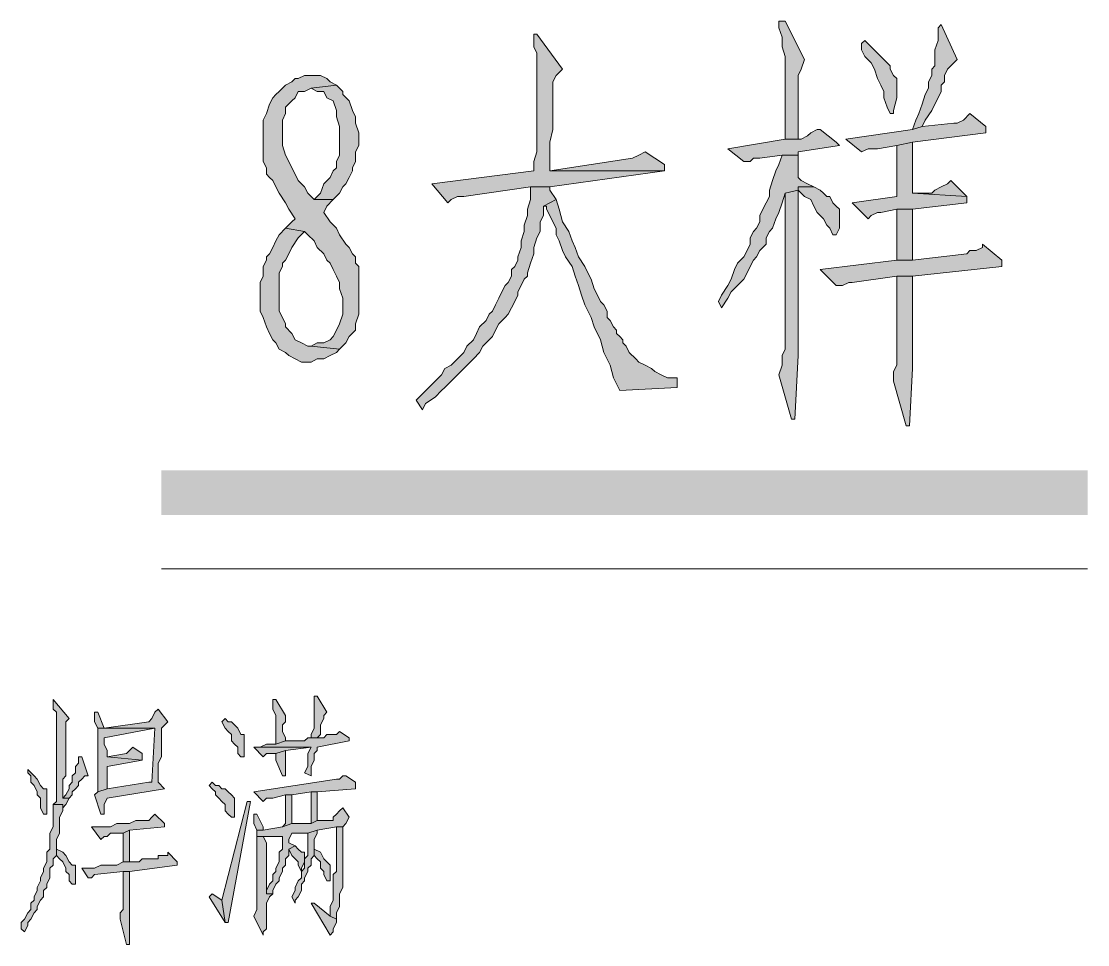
# Model space of a CAD drawing. Header units: inches. Extents: x 20 to 409, y 5 to 283.
# Drawn here: x 376.23 to 390.41, y 124.01 to 136.29 of the extents above; entities that cross this region are included whole.
import ezdxf

# ---------------------------------------------------------------- set-up
doc = ezdxf.new("R2010")
doc.units = ezdxf.units.IN
doc.header["$MEASUREMENT"] = 0
doc.layers.add('C00-00-00', color=7, linetype='Continuous')

msp = doc.modelspace()

# ---------------------------------------------------------------- hatches: boundary and pattern name
at = {"layer": 'C00-00-00'}
h = msp.add_hatch(color=0, dxfattribs=at)
h.dxf.hatch_style = 2
h.paths.add_polyline_path([(386.385, 136.289), (386.301, 136.289), (386.301, 136.204), (386.343, 136.077), (386.343, 135.95), (386.385, 135.823), (386.385, 134.722), (386.555, 134.722), (386.555, 135.146), (386.555, 135.188), (386.555, 135.569), (386.597, 135.654), (386.639, 135.781)])
h = msp.add_hatch(color=0, dxfattribs=at)
h.dxf.hatch_style = 2
h.paths.add_polyline_path([(388.46, 136.246), (388.417, 136.204), (388.417, 136.035), (388.375, 135.908), (388.375, 135.696), (388.333, 135.654), (388.333, 135.569), (388.29, 135.484), (388.29, 135.4), (388.248, 135.315), (388.206, 135.188), (388.163, 135.061), (388.121, 134.976), (388.079, 134.849), (388.206, 134.892), (388.248, 134.976), (388.333, 135.103), (388.375, 135.188), (388.417, 135.273), (388.46, 135.357), (388.46, 135.442), (388.502, 135.484), (388.502, 135.569), (388.544, 135.654), (388.629, 135.738), (388.671, 135.781)])
h = msp.add_hatch(color=0, dxfattribs=at)
h.dxf.hatch_style = 2
h.paths.add_polyline_path([(383.083, 136.119), (383.041, 136.119), (383.041, 136.035), (383.041, 135.95), (383.083, 135.865), (383.083, 134.553), (383.041, 134.426), (383.041, 134.299), (381.686, 134.13), (381.898, 133.876), (381.94, 133.918), (382.025, 133.96), (382.11, 133.96), (382.999, 134.087), (383.253, 134.087), (384.777, 134.299), (383.253, 134.299), (383.253, 134.341), (383.253, 134.68), (383.295, 134.849), (383.295, 135.484), (383.337, 135.569), (383.422, 135.654)])
h = msp.add_hatch(color=0, dxfattribs=at)
h.dxf.hatch_style = 2
h.paths.add_polyline_path([(387.444, 136.035), (387.401, 135.992), (387.401, 135.908), (387.444, 135.823), (387.528, 135.738), (387.571, 135.654), (387.613, 135.527), (387.655, 135.442), (387.698, 135.357), (387.698, 135.273), (387.74, 135.146), (387.782, 135.061), (387.825, 135.061), (387.825, 135.103), (387.867, 135.273), (387.867, 135.527), (387.825, 135.569), (387.782, 135.654), (387.782, 135.696), (387.74, 135.738), (387.698, 135.781), (387.613, 135.865), (387.528, 135.95)])
h = msp.add_hatch(color=0, dxfattribs=at)
h.dxf.hatch_style = 2
h.paths.add_polyline_path([(380.078, 135.569), (379.993, 135.569), (379.908, 135.527), (379.866, 135.527), (379.824, 135.484), (379.739, 135.442), (379.654, 135.357), (379.612, 135.315), (379.57, 135.273), (379.527, 135.188), (379.485, 135.061), (379.443, 134.976), (379.443, 134.426), (379.485, 134.341), (379.485, 134.257), (379.527, 134.214), (379.57, 134.172), (379.612, 134.087), (379.654, 134.003), (379.739, 133.876), (379.781, 133.791), (379.866, 133.664), (379.824, 133.622), (379.739, 133.537), (379.993, 133.495), (380.035, 133.452), (380.12, 133.368), (380.162, 133.283), (380.247, 133.198), (380.289, 133.114), (380.332, 133.071), (380.374, 132.987), (380.416, 132.902), (380.459, 132.817), (380.459, 132.733), (380.501, 132.606), (380.501, 132.394), (380.459, 132.267), (380.416, 132.182), (380.374, 132.098), (380.332, 132.055), (380.247, 132.013), (380.162, 132.013), (380.078, 131.971), (380.459, 131.928), (380.543, 132.013), (380.586, 132.098), (380.67, 132.182), (380.67, 132.267), (380.713, 132.394), (380.713, 133.029), (380.67, 133.071), (380.67, 133.156), (380.628, 133.198), (380.586, 133.283), (380.543, 133.325), (380.459, 133.452), (380.416, 133.537), (380.332, 133.622), (380.247, 133.749), (380.289, 133.833), (380.374, 133.918), (380.12, 133.918), (380.035, 134.003), (379.993, 134.087), (379.908, 134.172), (379.866, 134.257), (379.824, 134.341), (379.781, 134.426), (379.739, 134.511), (379.697, 134.638), (379.697, 134.976), (379.739, 135.061), (379.739, 135.146), (379.824, 135.23), (379.866, 135.273), (379.908, 135.357), (379.993, 135.357), (380.078, 135.4), (380.416, 135.442), (380.332, 135.484), (380.289, 135.527), (380.205, 135.569)])
h = msp.add_hatch(color=0, dxfattribs=at)
h.dxf.hatch_style = 2
h.paths.add_polyline_path([(380.416, 135.442), (380.078, 135.4), (380.162, 135.357), (380.247, 135.357), (380.289, 135.273), (380.374, 135.23), (380.416, 135.103), (380.416, 135.019), (380.459, 134.892), (380.459, 134.511), (380.416, 134.426), (380.416, 134.341), (380.374, 134.299), (380.332, 134.214), (380.247, 134.13), (380.205, 134.003), (380.12, 133.918), (380.374, 133.918), (380.459, 134.003), (380.501, 134.087), (380.543, 134.13), (380.586, 134.214), (380.628, 134.299), (380.628, 134.341), (380.67, 134.426), (380.67, 134.553), (380.713, 134.638), (380.713, 134.807), (380.67, 134.934), (380.67, 135.019), (380.628, 135.103), (380.586, 135.23), (380.501, 135.315), (380.501, 135.357)])
h = msp.add_hatch(color=0, dxfattribs=at)
h.dxf.hatch_style = 2
h.paths.add_polyline_path([(388.841, 135.061), (388.756, 134.976), (388.671, 134.934), (388.629, 134.934), (388.206, 134.892), (388.079, 134.849), (387.19, 134.722), (387.401, 134.553), (387.486, 134.595), (387.613, 134.595), (387.867, 134.638), (388.079, 134.68), (389.052, 134.807), (389.052, 134.892)])
h = msp.add_hatch(color=0, dxfattribs=at)
h.dxf.hatch_style = 2
h.paths.add_polyline_path([(386.851, 134.849), (386.809, 134.849), (386.724, 134.807), (386.682, 134.765), (386.597, 134.722), (386.385, 134.722), (385.623, 134.595), (385.835, 134.426), (385.92, 134.426), (385.962, 134.468), (386.047, 134.468), (386.343, 134.511), (386.555, 134.511), (386.555, 134.553), (387.105, 134.638), (387.063, 134.68)])
h = msp.add_hatch(color=0, dxfattribs=at)
h.dxf.hatch_style = 2
h.paths.add_polyline_path([(388.079, 134.68), (387.867, 134.638), (387.867, 133.96), (387.274, 133.876), (387.486, 133.664), (387.528, 133.706), (387.613, 133.749), (387.655, 133.749), (387.867, 133.791), (388.079, 133.791), (388.798, 133.876), (388.798, 133.96), (388.079, 134.003)])
h = msp.add_hatch(color=0, dxfattribs=at)
h.dxf.hatch_style = 2
h.paths.add_polyline_path([(384.523, 134.553), (384.438, 134.511), (384.353, 134.468), (383.253, 134.299), (384.777, 134.299), (384.777, 134.384)])
h = msp.add_hatch(color=0, dxfattribs=at)
h.dxf.hatch_style = 2
h.paths.add_polyline_path([(386.555, 134.511), (386.343, 134.511), (386.301, 134.384), (386.258, 134.299), (386.216, 134.172), (386.174, 134.045), (386.174, 133.96), (386.131, 133.876), (386.089, 133.791), (386.047, 133.706), (386.047, 133.622), (386.004, 133.537), (385.962, 133.495), (385.92, 133.41), (385.92, 133.325), (385.877, 133.241), (385.835, 133.156), (385.75, 133.071), (385.708, 132.987), (385.666, 132.86), (385.623, 132.775), (385.539, 132.648), (385.496, 132.563), (385.539, 132.479), (385.623, 132.606), (385.666, 132.69), (385.75, 132.775), (385.835, 132.86), (385.877, 132.944), (385.92, 133.029), (385.962, 133.114), (386.004, 133.156), (386.047, 133.241), (386.089, 133.283), (386.131, 133.325), (386.131, 133.41), (386.174, 133.495), (386.216, 133.537), (386.258, 133.664), (386.301, 133.749), (386.343, 133.876), (386.385, 134.003), (386.555, 134.045), (386.555, 134.087), (386.766, 134.087), (386.682, 134.13), (386.597, 134.172), (386.555, 134.214)])
h = msp.add_hatch(color=0, dxfattribs=at)
h.dxf.hatch_style = 2
h.paths.add_polyline_path([(388.587, 134.172), (388.544, 134.13), (388.46, 134.087), (388.375, 134.045), (388.333, 134.003), (388.079, 134.003), (388.798, 133.96)])
h = msp.add_hatch(color=0, dxfattribs=at)
h.dxf.hatch_style = 2
h.paths.add_polyline_path([(383.253, 134.087), (382.999, 134.087), (382.999, 134.003), (382.999, 133.918), (382.956, 133.791), (382.956, 133.706), (382.914, 133.579), (382.914, 133.495), (382.872, 133.368), (382.872, 133.283), (382.829, 133.156), (382.829, 133.114), (382.787, 133.029), (382.745, 132.987), (382.745, 132.902), (382.702, 132.817), (382.66, 132.775), (382.618, 132.69), (382.575, 132.606), (382.533, 132.521), (382.491, 132.436), (382.448, 132.394), (382.406, 132.309), (382.321, 132.225), (382.279, 132.14), (382.237, 132.055), (382.152, 131.971), (382.11, 131.886), (382.025, 131.801), (381.94, 131.717), (381.856, 131.674), (381.813, 131.59), (381.729, 131.505), (381.644, 131.42), (381.559, 131.336), (381.475, 131.251), (381.559, 131.124), (381.602, 131.209), (381.729, 131.293), (381.813, 131.378), (381.856, 131.42), (381.94, 131.505), (382.025, 131.59), (382.11, 131.674), (382.194, 131.759), (382.237, 131.801), (382.321, 131.886), (382.364, 131.971), (382.448, 132.055), (382.491, 132.098), (382.533, 132.182), (382.575, 132.267), (382.66, 132.352), (382.702, 132.394), (382.745, 132.479), (382.787, 132.563), (382.829, 132.648), (382.829, 132.69), (382.872, 132.775), (382.914, 132.86), (382.956, 132.902), (382.956, 132.944), (382.999, 133.071), (383.041, 133.198), (383.041, 133.283), (383.083, 133.41), (383.126, 133.495), (383.126, 133.622), (383.168, 133.706), (383.168, 133.833), (383.337, 133.918), (383.253, 134.045)])
h = msp.add_hatch(color=0, dxfattribs=at)
h.dxf.hatch_style = 2
h.paths.add_polyline_path([(386.555, 134.045), (386.385, 134.003), (386.385, 131.928), (386.343, 131.844), (386.343, 131.717), (386.301, 131.59), (386.47, 130.997), (386.512, 130.997), (386.555, 131.844)])
h = msp.add_hatch(color=0, dxfattribs=at)
h.dxf.hatch_style = 2
h.paths.add_polyline_path([(386.766, 134.087), (386.555, 134.087), (386.555, 134.045), (386.639, 133.96), (386.724, 133.918), (386.766, 133.833), (386.809, 133.749), (386.893, 133.664), (386.936, 133.579), (386.978, 133.537), (387.02, 133.452), (387.063, 133.452), (387.105, 133.537), (387.105, 133.791), (387.063, 133.833), (387.02, 133.876), (386.978, 133.96), (386.936, 133.96), (386.893, 134.003), (386.851, 134.045)])
h = msp.add_hatch(color=0, dxfattribs=at)
h.dxf.hatch_style = 2
h.paths.add_polyline_path([(383.337, 133.918), (383.168, 133.833), (383.21, 133.833), (383.21, 133.791), (383.253, 133.706), (383.295, 133.622), (383.337, 133.537), (383.337, 133.452), (383.38, 133.368), (383.422, 133.241), (383.464, 133.156), (383.549, 133.029), (383.591, 132.902), (383.634, 132.775), (383.676, 132.648), (383.718, 132.521), (383.803, 132.352), (383.845, 132.225), (383.93, 132.055), (383.972, 131.886), (384.057, 131.717), (384.099, 131.547), (384.184, 131.378), (384.946, 131.42), (384.946, 131.547), (384.904, 131.547), (384.819, 131.547), (384.734, 131.59), (384.65, 131.632), (384.607, 131.674), (384.523, 131.717), (384.438, 131.759), (384.396, 131.801), (384.311, 131.886), (384.269, 131.971), (384.226, 132.013), (384.226, 132.055), (384.184, 132.098), (384.142, 132.14), (384.142, 132.182), (384.099, 132.225), (384.057, 132.309), (384.015, 132.352), (384.015, 132.436), (383.972, 132.521), (383.93, 132.563), (383.888, 132.648), (383.845, 132.733), (383.803, 132.86), (383.761, 132.944), (383.718, 133.029), (383.634, 133.156), (383.591, 133.283), (383.549, 133.368), (383.507, 133.495), (383.422, 133.622), (383.38, 133.791)])
h = msp.add_hatch(color=0, dxfattribs=at)
h.dxf.hatch_style = 2
h.paths.add_polyline_path([(388.079, 133.791), (387.867, 133.791), (387.867, 133.749), (387.867, 133.114), (388.079, 133.114)])
h = msp.add_hatch(color=0, dxfattribs=at)
h.dxf.hatch_style = 2
h.paths.add_polyline_path([(379.739, 133.537), (379.654, 133.452), (379.612, 133.368), (379.57, 133.283), (379.527, 133.198), (379.485, 133.156), (379.485, 133.114), (379.443, 133.029), (379.443, 132.902), (379.4, 132.817), (379.4, 132.436), (379.443, 132.352), (379.485, 132.225), (379.527, 132.14), (379.57, 132.055), (379.612, 132.013), (379.654, 131.928), (379.739, 131.886), (379.781, 131.844), (379.866, 131.801), (379.951, 131.759), (380.078, 131.759), (380.162, 131.801), (380.247, 131.801), (380.332, 131.844), (380.416, 131.886), (380.459, 131.928), (380.078, 131.971), (380.035, 131.971), (379.951, 132.013), (379.866, 132.055), (379.824, 132.14), (379.739, 132.225), (379.739, 132.267), (379.697, 132.352), (379.654, 132.436), (379.654, 132.944), (379.697, 133.029), (379.697, 133.071), (379.739, 133.114), (379.781, 133.198), (379.824, 133.283), (379.908, 133.41), (379.993, 133.495)])
h = msp.add_hatch(color=0, dxfattribs=at)
h.dxf.hatch_style = 2
h.paths.add_polyline_path([(389.01, 133.325), (389.01, 133.283), (388.925, 133.241), (388.841, 133.241), (388.798, 133.198), (388.079, 133.114), (387.867, 133.114), (386.851, 132.987), (387.063, 132.775), (387.147, 132.775), (387.232, 132.817), (387.274, 132.817), (387.867, 132.902), (388.079, 132.902), (389.264, 133.029), (389.264, 133.114)])
h = msp.add_hatch(color=0, dxfattribs=at)
h.dxf.hatch_style = 2
h.paths.add_polyline_path([(388.079, 132.902), (387.867, 132.902), (387.867, 132.86), (387.867, 131.717), (387.825, 131.632), (387.825, 131.505), (387.994, 130.912), (388.036, 130.912), (388.079, 131.674)])
h = msp.add_hatch(color=0, dxfattribs=at)
h.dxf.hatch_style = 2
h.paths.add_polyline_path([(378.088, 130.32), (378.088, 129.727), (390.407, 130.32)])
h = msp.add_hatch(color=0, dxfattribs=at)
h.dxf.hatch_style = 2
h.paths.add_polyline_path([(378.088, 129.727), (390.407, 130.32), (390.407, 129.727)])
h = msp.add_hatch(color=0, dxfattribs=at)
h.dxf.hatch_style = 2
h.paths.add_polyline_path([(376.649, 127.272), (376.649, 127.145), (376.691, 127.102), (376.691, 125.917), (376.649, 125.875), (376.776, 125.875), (376.776, 125.832), (376.818, 125.875), (376.86, 125.959), (376.776, 125.959), (376.776, 126.002), (376.776, 126.213), (376.818, 126.256), (376.818, 126.975), (376.86, 127.018)])
h = msp.add_hatch(color=0, dxfattribs=at)
h.dxf.hatch_style = 2
h.paths.add_polyline_path([(379.612, 127.272), (379.57, 127.272), (379.57, 127.229), (379.57, 127.145), (379.612, 127.06), (379.612, 126.679), (379.739, 126.721), (379.739, 126.764), (379.697, 126.848), (379.697, 126.933), (379.739, 126.975), (379.739, 127.06)])
h = msp.add_hatch(color=0, dxfattribs=at)
h.dxf.hatch_style = 2
h.paths.add_polyline_path([(380.12, 127.314), (380.12, 126.891), (380.078, 126.806), (380.078, 126.764), (380.162, 126.764), (380.205, 126.806), (380.205, 126.933), (380.247, 127.018), (380.247, 127.06), (380.289, 127.102), (380.162, 127.314)])
h = msp.add_hatch(color=0, dxfattribs=at)
h.dxf.hatch_style = 2
h.paths.add_polyline_path([(378.046, 127.145), (378.003, 127.102), (377.961, 127.018), (377.919, 126.975), (377.326, 126.891), (377.241, 126.891), (378.003, 126.891), (377.961, 126.171), (377.919, 126.171), (377.368, 126.086), (377.241, 126.044), (377.199, 126.002), (377.284, 125.748), (377.326, 125.748), (377.326, 125.79), (377.326, 125.875), (377.368, 125.959), (378.13, 126.086), (378.046, 126.171), (378.046, 126.298), (378.046, 126.425), (378.088, 126.51), (378.088, 126.891), (378.173, 126.975)])
h = msp.add_hatch(color=0, dxfattribs=at)
h.dxf.hatch_style = 2
h.paths.add_polyline_path([(377.241, 127.102), (377.199, 127.102), (377.199, 127.06), (377.199, 126.975), (377.241, 126.891), (377.326, 126.891)])
h = msp.add_hatch(color=0, dxfattribs=at)
h.dxf.hatch_style = 2
h.paths.add_polyline_path([(378.935, 127.018), (378.892, 126.975), (378.935, 126.891), (378.977, 126.848), (379.019, 126.806), (379.019, 126.721), (379.062, 126.679), (379.104, 126.637), (379.104, 126.552), (379.146, 126.51), (379.189, 126.51), (379.189, 126.637), (379.189, 126.806), (379.146, 126.806), (379.104, 126.891), (379.062, 126.933), (379.019, 126.975), (378.977, 126.975)])
h = msp.add_hatch(color=0, dxfattribs=at)
h.dxf.hatch_style = 2
h.paths.add_polyline_path([(377.241, 126.891), (377.241, 126.044), (377.368, 126.086), (377.368, 126.383), (377.834, 126.467), (377.368, 126.51), (377.368, 126.594), (377.326, 126.679), (377.326, 126.764), (378.003, 126.891)])
h = msp.add_hatch(color=0, dxfattribs=at)
h.dxf.hatch_style = 2
h.paths.add_polyline_path([(380.459, 126.848), (380.416, 126.806), (380.289, 126.806), (380.247, 126.764), (380.035, 126.764), (379.993, 126.721), (379.739, 126.721), (379.612, 126.679), (379.485, 126.679), (379.4, 126.637), (379.316, 126.637), (380.078, 126.637), (380.035, 126.552), (380.035, 126.383), (379.993, 126.298), (380.078, 126.256), (380.078, 126.383), (380.12, 126.467), (380.12, 126.552), (380.162, 126.594), (380.162, 126.637), (380.586, 126.721), (380.586, 126.764)])
h = msp.add_hatch(color=0, dxfattribs=at)
h.dxf.hatch_style = 2
h.paths.add_polyline_path([(376.987, 126.51), (376.987, 126.425), (376.945, 126.383), (376.945, 126.298), (376.903, 126.256), (376.903, 126.171), (376.86, 126.129), (376.86, 126.086), (376.818, 126.002), (376.776, 125.959), (376.86, 125.959), (376.903, 126.002), (376.903, 126.044), (376.945, 126.086), (376.987, 126.129), (376.987, 126.171), (377.03, 126.213), (377.072, 126.256), (377.114, 126.256), (377.03, 126.51)])
h = msp.add_hatch(color=0, dxfattribs=at)
h.dxf.hatch_style = 2
h.paths.add_polyline_path([(377.707, 126.637), (377.665, 126.594), (377.622, 126.552), (377.368, 126.51), (377.834, 126.467), (377.834, 126.552)])
h = msp.add_hatch(color=0, dxfattribs=at)
h.dxf.hatch_style = 2
h.paths.add_polyline_path([(379.316, 126.637), (379.443, 126.51), (379.485, 126.552), (379.612, 126.552), (379.739, 126.594), (380.078, 126.637)])
h = msp.add_hatch(color=0, dxfattribs=at)
h.dxf.hatch_style = 2
h.paths.add_polyline_path([(379.739, 126.594), (379.612, 126.552), (379.612, 126.467), (379.697, 126.256), (379.739, 126.256), (379.739, 126.298)])
h = msp.add_hatch(color=0, dxfattribs=at)
h.dxf.hatch_style = 2
h.paths.add_polyline_path([(376.31, 126.34), (376.31, 126.298), (376.352, 126.256), (376.352, 126.171), (376.395, 126.129), (376.437, 126.044), (376.437, 126.002), (376.479, 125.959), (376.479, 125.832), (376.522, 125.748), (376.564, 125.748), (376.564, 125.875), (376.564, 126.086), (376.522, 126.086), (376.479, 126.129), (376.437, 126.213), (376.395, 126.256)])
h = msp.add_hatch(color=0, dxfattribs=at)
h.dxf.hatch_style = 2
h.paths.add_polyline_path([(380.543, 126.256), (380.501, 126.256), (380.459, 126.213), (380.416, 126.213), (379.316, 126.044), (379.443, 125.917), (379.485, 125.959), (379.57, 125.959), (379.739, 126.002), (379.824, 126.002), (380.078, 126.044), (380.162, 126.044), (380.67, 126.086), (380.67, 126.171)])
h = msp.add_hatch(color=0, dxfattribs=at)
h.dxf.hatch_style = 2
h.paths.add_polyline_path([(378.765, 126.171), (378.723, 126.129), (378.765, 126.086), (378.808, 126.044), (378.808, 126.002), (378.85, 125.959), (378.892, 125.917), (378.935, 125.875), (378.935, 125.79), (378.977, 125.748), (379.019, 125.705), (379.062, 125.705), (379.062, 125.79), (379.062, 125.959), (379.019, 126.002), (378.977, 126.044), (378.935, 126.086), (378.892, 126.086), (378.85, 126.129), (378.808, 126.129)])
h = msp.add_hatch(color=0, dxfattribs=at)
h.dxf.hatch_style = 2
h.paths.add_polyline_path([(379.824, 126.002), (379.739, 126.002), (379.739, 125.917), (379.739, 125.621), (379.697, 125.578), (379.824, 125.621)])
h = msp.add_hatch(color=0, dxfattribs=at)
h.dxf.hatch_style = 2
h.paths.add_polyline_path([(380.162, 126.044), (380.078, 126.044), (380.078, 125.959), (380.078, 125.621), (380.162, 125.663)])
h = msp.add_hatch(color=0, dxfattribs=at)
h.dxf.hatch_style = 2
h.paths.add_polyline_path([(376.649, 125.875), (376.649, 125.578), (376.606, 125.494), (376.606, 125.282), (376.564, 125.24), (376.564, 125.113), (376.522, 125.028), (376.522, 124.986), (376.479, 124.901), (376.479, 124.859), (376.437, 124.774), (376.437, 124.732), (376.395, 124.647), (376.395, 124.605), (376.352, 124.562), (376.352, 124.478), (376.31, 124.435), (376.268, 124.351), (376.225, 124.308), (376.225, 124.224), (376.268, 124.181), (376.31, 124.266), (376.31, 124.308), (376.352, 124.351), (376.395, 124.435), (376.437, 124.478), (376.437, 124.52), (376.479, 124.605), (376.522, 124.647), (376.522, 124.732), (376.564, 124.774), (376.564, 124.816), (376.606, 124.901), (376.606, 125.028), (376.649, 125.07), (376.649, 125.155), (376.691, 125.197), (376.691, 125.409), (376.733, 125.494), (376.733, 125.705), (376.776, 125.79), (376.776, 125.875)])
h = msp.add_hatch(color=0, dxfattribs=at)
h.dxf.hatch_style = 2
h.paths.add_polyline_path([(379.231, 125.917), (378.892, 124.605), (378.935, 124.308), (378.977, 124.308), (379.273, 125.917)])
h = msp.add_hatch(color=0, dxfattribs=at)
h.dxf.hatch_style = 2
h.paths.add_polyline_path([(380.501, 125.832), (380.459, 125.79), (380.416, 125.748), (380.374, 125.705), (380.374, 125.663), (380.162, 125.663), (380.078, 125.621), (379.824, 125.621), (379.697, 125.578), (379.443, 125.536), (379.358, 125.536), (379.358, 125.494), (379.358, 125.451), (379.697, 125.451), (379.697, 125.282), (379.654, 125.24), (379.654, 125.113), (379.612, 125.028), (379.612, 124.986), (379.57, 124.943), (379.57, 124.859), (379.527, 124.816), (379.485, 124.732), (379.485, 124.689), (379.57, 124.689), (379.57, 124.732), (379.612, 124.816), (379.654, 124.859), (379.654, 124.901), (379.697, 124.986), (379.697, 125.028), (379.739, 125.07), (379.739, 125.155), (379.781, 125.197), (379.781, 125.282), (379.866, 125.324), (379.781, 125.367), (379.781, 125.409), (379.824, 125.494), (380.035, 125.494), (380.162, 125.536), (380.416, 125.578), (380.501, 125.578), (380.543, 125.621), (380.586, 125.705)])
h = msp.add_hatch(color=0, dxfattribs=at)
h.dxf.hatch_style = 2
h.paths.add_polyline_path([(378.003, 125.748), (377.961, 125.705), (377.919, 125.663), (377.749, 125.663), (377.665, 125.621), (377.495, 125.621), (377.411, 125.578), (377.157, 125.578), (377.284, 125.409), (377.326, 125.451), (377.368, 125.451), (377.411, 125.494), (377.58, 125.494), (377.665, 125.536), (378.13, 125.578), (378.13, 125.621)])
h = msp.add_hatch(color=0, dxfattribs=at)
h.dxf.hatch_style = 2
h.paths.add_polyline_path([(379.358, 125.748), (379.316, 125.748), (379.316, 125.705), (379.316, 125.621), (379.358, 125.536), (379.443, 125.536), (379.443, 125.578)])
h = msp.add_hatch(color=0, dxfattribs=at)
h.dxf.hatch_style = 2
h.paths.add_polyline_path([(377.665, 125.536), (377.58, 125.494), (377.58, 125.113), (377.665, 125.113)])
h = msp.add_hatch(color=0, dxfattribs=at)
h.dxf.hatch_style = 2
h.paths.add_polyline_path([(380.162, 125.536), (380.035, 125.494), (380.035, 125.197), (379.993, 125.155), (379.993, 125.028), (379.951, 124.986), (379.951, 124.901), (379.908, 124.859), (379.866, 124.774), (379.866, 124.732), (379.824, 124.647), (379.866, 124.562), (379.866, 124.605), (379.908, 124.647), (379.951, 124.732), (379.951, 124.816), (379.993, 124.859), (379.993, 124.901), (380.035, 124.986), (380.035, 125.028), (380.078, 125.07), (380.078, 125.155), (380.12, 125.197), (380.12, 125.409), (380.162, 125.494)])
h = msp.add_hatch(color=0, dxfattribs=at)
h.dxf.hatch_style = 2
h.paths.add_polyline_path([(380.501, 125.578), (380.416, 125.578), (380.416, 125.494), (380.416, 124.986), (380.374, 124.943), (380.374, 124.605), (380.332, 124.52), (380.332, 124.393), (380.416, 124.351), (380.416, 124.435), (380.459, 124.52), (380.459, 124.689), (380.501, 124.774)])
h = msp.add_hatch(color=0, dxfattribs=at)
h.dxf.hatch_style = 2
h.paths.add_polyline_path([(379.358, 125.451), (379.358, 124.478), (379.316, 124.393), (379.443, 124.139), (379.443, 124.181), (379.485, 124.224), (379.485, 124.351), (379.485, 124.435), (379.485, 124.562), (379.527, 124.647), (379.57, 124.689), (379.485, 124.689), (379.485, 124.732), (379.485, 125.367), (379.443, 125.451), (379.697, 125.451)])
h = msp.add_hatch(color=0, dxfattribs=at)
h.dxf.hatch_style = 2
h.paths.add_polyline_path([(376.691, 125.282), (376.691, 125.197), (376.733, 125.155), (376.776, 125.113), (376.818, 125.028), (376.818, 124.986), (376.86, 124.943), (376.86, 124.859), (376.903, 124.816), (376.945, 124.816), (376.945, 124.901), (376.945, 125.07), (376.903, 125.07), (376.86, 125.113), (376.818, 125.197), (376.776, 125.24)])
h = msp.add_hatch(color=0, dxfattribs=at)
h.dxf.hatch_style = 2
h.paths.add_polyline_path([(378.173, 125.24), (378.173, 125.197), (378.13, 125.197), (378.046, 125.197), (378.046, 125.155), (377.834, 125.155), (377.792, 125.113), (377.58, 125.113), (377.495, 125.07), (377.284, 125.07), (377.199, 125.028), (377.114, 125.028), (377.03, 125.028), (377.114, 124.901), (377.157, 124.901), (377.199, 124.943), (377.58, 124.986), (377.665, 124.986), (378.3, 125.07), (378.3, 125.113)])
h = msp.add_hatch(color=0, dxfattribs=at)
h.dxf.hatch_style = 2
h.paths.add_polyline_path([(379.866, 125.324), (379.781, 125.282), (379.824, 125.197), (379.866, 125.155), (379.908, 125.113), (379.908, 125.07), (379.951, 124.986), (379.951, 125.028), (379.993, 125.113), (379.993, 125.24), (379.951, 125.24), (379.908, 125.282)])
h = msp.add_hatch(color=0, dxfattribs=at)
h.dxf.hatch_style = 2
h.paths.add_polyline_path([(380.12, 125.282), (380.12, 125.197), (380.162, 125.155), (380.205, 125.113), (380.205, 125.028), (380.247, 124.986), (380.247, 124.943), (380.289, 124.859), (380.332, 124.859), (380.332, 124.943), (380.332, 125.07), (380.289, 125.113), (380.247, 125.155), (380.205, 125.24)])
h = msp.add_hatch(color=0, dxfattribs=at)
h.dxf.hatch_style = 2
h.paths.add_polyline_path([(377.665, 124.986), (377.58, 124.986), (377.58, 124.901), (377.58, 124.478), (377.538, 124.435), (377.538, 124.351), (377.622, 124.012), (377.665, 124.012), (377.665, 124.054), (377.665, 124.435), (377.665, 124.52)])
h = msp.add_hatch(color=0, dxfattribs=at)
h.dxf.hatch_style = 2
h.paths.add_polyline_path([(378.765, 124.689), (378.723, 124.647), (378.935, 124.308), (378.892, 124.605)])
h = msp.add_hatch(color=0, dxfattribs=at)
h.dxf.hatch_style = 2
h.paths.add_polyline_path([(380.12, 124.562), (380.078, 124.562), (380.332, 124.139), (380.374, 124.181), (380.374, 124.224), (380.416, 124.308), (380.416, 124.351), (380.332, 124.393)])

# ---------------------------------------------------------------- linework, layer by layer
at = {"layer": 'C00-00-00', "color": 0, "lineweight": 0}
for points in [[(386.385, 136.289), (386.301, 136.289), (386.301, 136.204), (386.343, 136.077), (386.343, 135.95), (386.385, 135.823), (386.385, 134.722), (386.555, 134.722), (386.555, 135.146), (386.555, 135.188), (386.555, 135.569), (386.597, 135.654), (386.639, 135.781)], [(388.46, 136.246), (388.417, 136.204), (388.417, 136.035), (388.375, 135.908), (388.375, 135.696), (388.333, 135.654), (388.333, 135.569), (388.29, 135.484), (388.29, 135.4), (388.248, 135.315), (388.206, 135.188), (388.163, 135.061), (388.121, 134.976), (388.079, 134.849), (388.206, 134.892), (388.248, 134.976), (388.333, 135.103), (388.375, 135.188), (388.417, 135.273), (388.46, 135.357), (388.46, 135.442), (388.502, 135.484), (388.502, 135.569), (388.544, 135.654), (388.629, 135.738), (388.671, 135.781)], [(383.083, 136.119), (383.041, 136.119), (383.041, 136.035), (383.041, 135.95), (383.083, 135.865), (383.083, 134.553), (383.041, 134.426), (383.041, 134.299), (381.686, 134.13), (381.898, 133.876), (381.94, 133.918), (382.025, 133.96), (382.11, 133.96), (382.999, 134.087), (383.253, 134.087), (384.777, 134.299), (383.253, 134.299), (383.253, 134.341), (383.253, 134.68), (383.295, 134.849), (383.295, 135.484), (383.337, 135.569), (383.422, 135.654)], [(387.444, 136.035), (387.401, 135.992), (387.401, 135.908), (387.444, 135.823), (387.528, 135.738), (387.571, 135.654), (387.613, 135.527), (387.655, 135.442), (387.698, 135.357), (387.698, 135.273), (387.74, 135.146), (387.782, 135.061), (387.825, 135.061), (387.825, 135.103), (387.867, 135.273), (387.867, 135.527), (387.825, 135.569), (387.782, 135.654), (387.782, 135.696), (387.74, 135.738), (387.698, 135.781), (387.613, 135.865), (387.528, 135.95)], [(380.078, 135.569), (379.993, 135.569), (379.908, 135.527), (379.866, 135.527), (379.824, 135.484), (379.739, 135.442), (379.654, 135.357), (379.612, 135.315), (379.57, 135.273), (379.527, 135.188), (379.485, 135.061), (379.443, 134.976), (379.443, 134.426), (379.485, 134.341), (379.485, 134.257), (379.527, 134.214), (379.57, 134.172), (379.612, 134.087), (379.654, 134.003), (379.739, 133.876), (379.781, 133.791), (379.866, 133.664), (379.824, 133.622), (379.739, 133.537), (379.993, 133.495), (380.035, 133.452), (380.12, 133.368), (380.162, 133.283), (380.247, 133.198), (380.289, 133.114), (380.332, 133.071), (380.374, 132.987), (380.416, 132.902), (380.459, 132.817), (380.459, 132.733), (380.501, 132.606), (380.501, 132.394), (380.459, 132.267), (380.416, 132.182), (380.374, 132.098), (380.332, 132.055), (380.247, 132.013), (380.162, 132.013), (380.078, 131.971), (380.459, 131.928), (380.543, 132.013), (380.586, 132.098), (380.67, 132.182), (380.67, 132.267), (380.713, 132.394), (380.713, 133.029), (380.67, 133.071), (380.67, 133.156), (380.628, 133.198), (380.586, 133.283), (380.543, 133.325), (380.459, 133.452), (380.416, 133.537), (380.332, 133.622), (380.247, 133.749), (380.289, 133.833), (380.374, 133.918), (380.12, 133.918), (380.035, 134.003), (379.993, 134.087), (379.908, 134.172), (379.866, 134.257), (379.824, 134.341), (379.781, 134.426), (379.739, 134.511), (379.697, 134.638), (379.697, 134.976), (379.739, 135.061), (379.739, 135.146), (379.824, 135.23), (379.866, 135.273), (379.908, 135.357), (379.993, 135.357), (380.078, 135.4), (380.416, 135.442), (380.332, 135.484), (380.289, 135.527), (380.205, 135.569)], [(380.416, 135.442), (380.078, 135.4), (380.162, 135.357), (380.247, 135.357), (380.289, 135.273), (380.374, 135.23), (380.416, 135.103), (380.416, 135.019), (380.459, 134.892), (380.459, 134.511), (380.416, 134.426), (380.416, 134.341), (380.374, 134.299), (380.332, 134.214), (380.247, 134.13), (380.205, 134.003), (380.12, 133.918), (380.374, 133.918), (380.459, 134.003), (380.501, 134.087), (380.543, 134.13), (380.586, 134.214), (380.628, 134.299), (380.628, 134.341), (380.67, 134.426), (380.67, 134.553), (380.713, 134.638), (380.713, 134.807), (380.67, 134.934), (380.67, 135.019), (380.628, 135.103), (380.586, 135.23), (380.501, 135.315), (380.501, 135.357)], [(388.841, 135.061), (388.756, 134.976), (388.671, 134.934), (388.629, 134.934), (388.206, 134.892), (388.079, 134.849), (387.19, 134.722), (387.401, 134.553), (387.486, 134.595), (387.613, 134.595), (387.867, 134.638), (388.079, 134.68), (389.052, 134.807), (389.052, 134.892)], [(386.851, 134.849), (386.809, 134.849), (386.724, 134.807), (386.682, 134.765), (386.597, 134.722), (386.385, 134.722), (385.623, 134.595), (385.835, 134.426), (385.92, 134.426), (385.962, 134.468), (386.047, 134.468), (386.343, 134.511), (386.555, 134.511), (386.555, 134.553), (387.105, 134.638), (387.063, 134.68)], [(388.079, 134.68), (387.867, 134.638), (387.867, 133.96), (387.274, 133.876), (387.486, 133.664), (387.528, 133.706), (387.613, 133.749), (387.655, 133.749), (387.867, 133.791), (388.079, 133.791), (388.798, 133.876), (388.798, 133.96), (388.079, 134.003)], [(384.523, 134.553), (384.438, 134.511), (384.353, 134.468), (383.253, 134.299), (384.777, 134.299), (384.777, 134.384)], [(386.555, 134.511), (386.343, 134.511), (386.301, 134.384), (386.258, 134.299), (386.216, 134.172), (386.174, 134.045), (386.174, 133.96), (386.131, 133.876), (386.089, 133.791), (386.047, 133.706), (386.047, 133.622), (386.004, 133.537), (385.962, 133.495), (385.92, 133.41), (385.92, 133.325), (385.877, 133.241), (385.835, 133.156), (385.75, 133.071), (385.708, 132.987), (385.666, 132.86), (385.623, 132.775), (385.539, 132.648), (385.496, 132.563), (385.539, 132.479), (385.623, 132.606), (385.666, 132.69), (385.75, 132.775), (385.835, 132.86), (385.877, 132.944), (385.92, 133.029), (385.962, 133.114), (386.004, 133.156), (386.047, 133.241), (386.089, 133.283), (386.131, 133.325), (386.131, 133.41), (386.174, 133.495), (386.216, 133.537), (386.258, 133.664), (386.301, 133.749), (386.343, 133.876), (386.385, 134.003), (386.555, 134.045), (386.555, 134.087), (386.766, 134.087), (386.682, 134.13), (386.597, 134.172), (386.555, 134.214)], [(388.587, 134.172), (388.544, 134.13), (388.46, 134.087), (388.375, 134.045), (388.333, 134.003), (388.079, 134.003), (388.798, 133.96)], [(383.253, 134.087), (382.999, 134.087), (382.999, 134.003), (382.999, 133.918), (382.956, 133.791), (382.956, 133.706), (382.914, 133.579), (382.914, 133.495), (382.872, 133.368), (382.872, 133.283), (382.829, 133.156), (382.829, 133.114), (382.787, 133.029), (382.745, 132.987), (382.745, 132.902), (382.702, 132.817), (382.66, 132.775), (382.618, 132.69), (382.575, 132.606), (382.533, 132.521), (382.491, 132.436), (382.448, 132.394), (382.406, 132.309), (382.321, 132.225), (382.279, 132.14), (382.237, 132.055), (382.152, 131.971), (382.11, 131.886), (382.025, 131.801), (381.94, 131.717), (381.856, 131.674), (381.813, 131.59), (381.729, 131.505), (381.644, 131.42), (381.559, 131.336), (381.475, 131.251), (381.559, 131.124), (381.602, 131.209), (381.729, 131.293), (381.813, 131.378), (381.856, 131.42), (381.94, 131.505), (382.025, 131.59), (382.11, 131.674), (382.194, 131.759), (382.237, 131.801), (382.321, 131.886), (382.364, 131.971), (382.448, 132.055), (382.491, 132.098), (382.533, 132.182), (382.575, 132.267), (382.66, 132.352), (382.702, 132.394), (382.745, 132.479), (382.787, 132.563), (382.829, 132.648), (382.829, 132.69), (382.872, 132.775), (382.914, 132.86), (382.956, 132.902), (382.956, 132.944), (382.999, 133.071), (383.041, 133.198), (383.041, 133.283), (383.083, 133.41), (383.126, 133.495), (383.126, 133.622), (383.168, 133.706), (383.168, 133.833), (383.337, 133.918), (383.253, 134.045)], [(386.555, 134.045), (386.385, 134.003), (386.385, 131.928), (386.343, 131.844), (386.343, 131.717), (386.301, 131.59), (386.47, 130.997), (386.512, 130.997), (386.555, 131.844)], [(386.766, 134.087), (386.555, 134.087), (386.555, 134.045), (386.639, 133.96), (386.724, 133.918), (386.766, 133.833), (386.809, 133.749), (386.893, 133.664), (386.936, 133.579), (386.978, 133.537), (387.02, 133.452), (387.063, 133.452), (387.105, 133.537), (387.105, 133.791), (387.063, 133.833), (387.02, 133.876), (386.978, 133.96), (386.936, 133.96), (386.893, 134.003), (386.851, 134.045)], [(383.337, 133.918), (383.168, 133.833), (383.21, 133.833), (383.21, 133.791), (383.253, 133.706), (383.295, 133.622), (383.337, 133.537), (383.337, 133.452), (383.38, 133.368), (383.422, 133.241), (383.464, 133.156), (383.549, 133.029), (383.591, 132.902), (383.634, 132.775), (383.676, 132.648), (383.718, 132.521), (383.803, 132.352), (383.845, 132.225), (383.93, 132.055), (383.972, 131.886), (384.057, 131.717), (384.099, 131.547), (384.184, 131.378), (384.946, 131.42), (384.946, 131.547), (384.904, 131.547), (384.819, 131.547), (384.734, 131.59), (384.65, 131.632), (384.607, 131.674), (384.523, 131.717), (384.438, 131.759), (384.396, 131.801), (384.311, 131.886), (384.269, 131.971), (384.226, 132.013), (384.226, 132.055), (384.184, 132.098), (384.142, 132.14), (384.142, 132.182), (384.099, 132.225), (384.057, 132.309), (384.015, 132.352), (384.015, 132.436), (383.972, 132.521), (383.93, 132.563), (383.888, 132.648), (383.845, 132.733), (383.803, 132.86), (383.761, 132.944), (383.718, 133.029), (383.634, 133.156), (383.591, 133.283), (383.549, 133.368), (383.507, 133.495), (383.422, 133.622), (383.38, 133.791)], [(388.079, 133.791), (387.867, 133.791), (387.867, 133.749), (387.867, 133.114), (388.079, 133.114)], [(379.739, 133.537), (379.654, 133.452), (379.612, 133.368), (379.57, 133.283), (379.527, 133.198), (379.485, 133.156), (379.485, 133.114), (379.443, 133.029), (379.443, 132.902), (379.4, 132.817), (379.4, 132.436), (379.443, 132.352), (379.485, 132.225), (379.527, 132.14), (379.57, 132.055), (379.612, 132.013), (379.654, 131.928), (379.739, 131.886), (379.781, 131.844), (379.866, 131.801), (379.951, 131.759), (380.078, 131.759), (380.162, 131.801), (380.247, 131.801), (380.332, 131.844), (380.416, 131.886), (380.459, 131.928), (380.078, 131.971), (380.035, 131.971), (379.951, 132.013), (379.866, 132.055), (379.824, 132.14), (379.739, 132.225), (379.739, 132.267), (379.697, 132.352), (379.654, 132.436), (379.654, 132.944), (379.697, 133.029), (379.697, 133.071), (379.739, 133.114), (379.781, 133.198), (379.824, 133.283), (379.908, 133.41), (379.993, 133.495)], [(389.01, 133.325), (389.01, 133.283), (388.925, 133.241), (388.841, 133.241), (388.798, 133.198), (388.079, 133.114), (387.867, 133.114), (386.851, 132.987), (387.063, 132.775), (387.147, 132.775), (387.232, 132.817), (387.274, 132.817), (387.867, 132.902), (388.079, 132.902), (389.264, 133.029), (389.264, 133.114)], [(388.079, 132.902), (387.867, 132.902), (387.867, 132.86), (387.867, 131.717), (387.825, 131.632), (387.825, 131.505), (387.994, 130.912), (388.036, 130.912), (388.079, 131.674)], [(376.649, 127.272), (376.649, 127.145), (376.691, 127.102), (376.691, 125.917), (376.649, 125.875), (376.776, 125.875), (376.776, 125.832), (376.818, 125.875), (376.86, 125.959), (376.776, 125.959), (376.776, 126.002), (376.776, 126.213), (376.818, 126.256), (376.818, 126.975), (376.86, 127.018)], [(379.612, 127.272), (379.57, 127.272), (379.57, 127.229), (379.57, 127.145), (379.612, 127.06), (379.612, 126.679), (379.739, 126.721), (379.739, 126.764), (379.697, 126.848), (379.697, 126.933), (379.739, 126.975), (379.739, 127.06)], [(380.12, 127.314), (380.12, 126.891), (380.078, 126.806), (380.078, 126.764), (380.162, 126.764), (380.205, 126.806), (380.205, 126.933), (380.247, 127.018), (380.247, 127.06), (380.289, 127.102), (380.162, 127.314)], [(378.046, 127.145), (378.003, 127.102), (377.961, 127.018), (377.919, 126.975), (377.326, 126.891), (377.241, 126.891), (378.003, 126.891), (377.961, 126.171), (377.919, 126.171), (377.368, 126.086), (377.241, 126.044), (377.199, 126.002), (377.284, 125.748), (377.326, 125.748), (377.326, 125.79), (377.326, 125.875), (377.368, 125.959), (378.13, 126.086), (378.046, 126.171), (378.046, 126.298), (378.046, 126.425), (378.088, 126.51), (378.088, 126.891), (378.173, 126.975)], [(377.241, 127.102), (377.199, 127.102), (377.199, 127.06), (377.199, 126.975), (377.241, 126.891), (377.326, 126.891)], [(378.935, 127.018), (378.892, 126.975), (378.935, 126.891), (378.977, 126.848), (379.019, 126.806), (379.019, 126.721), (379.062, 126.679), (379.104, 126.637), (379.104, 126.552), (379.146, 126.51), (379.189, 126.51), (379.189, 126.637), (379.189, 126.806), (379.146, 126.806), (379.104, 126.891), (379.062, 126.933), (379.019, 126.975), (378.977, 126.975)], [(377.241, 126.891), (377.241, 126.044), (377.368, 126.086), (377.368, 126.383), (377.834, 126.467), (377.368, 126.51), (377.368, 126.594), (377.326, 126.679), (377.326, 126.764), (378.003, 126.891)], [(380.459, 126.848), (380.416, 126.806), (380.289, 126.806), (380.247, 126.764), (380.035, 126.764), (379.993, 126.721), (379.739, 126.721), (379.612, 126.679), (379.485, 126.679), (379.4, 126.637), (379.316, 126.637), (380.078, 126.637), (380.035, 126.552), (380.035, 126.383), (379.993, 126.298), (380.078, 126.256), (380.078, 126.383), (380.12, 126.467), (380.12, 126.552), (380.162, 126.594), (380.162, 126.637), (380.586, 126.721), (380.586, 126.764)], [(376.987, 126.51), (376.987, 126.425), (376.945, 126.383), (376.945, 126.298), (376.903, 126.256), (376.903, 126.171), (376.86, 126.129), (376.86, 126.086), (376.818, 126.002), (376.776, 125.959), (376.86, 125.959), (376.903, 126.002), (376.903, 126.044), (376.945, 126.086), (376.987, 126.129), (376.987, 126.171), (377.03, 126.213), (377.072, 126.256), (377.114, 126.256), (377.03, 126.51)], [(377.707, 126.637), (377.665, 126.594), (377.622, 126.552), (377.368, 126.51), (377.834, 126.467), (377.834, 126.552)], [(379.316, 126.637), (379.443, 126.51), (379.485, 126.552), (379.612, 126.552), (379.739, 126.594), (380.078, 126.637)], [(379.739, 126.594), (379.612, 126.552), (379.612, 126.467), (379.697, 126.256), (379.739, 126.256), (379.739, 126.298)], [(376.31, 126.34), (376.31, 126.298), (376.352, 126.256), (376.352, 126.171), (376.395, 126.129), (376.437, 126.044), (376.437, 126.002), (376.479, 125.959), (376.479, 125.832), (376.522, 125.748), (376.564, 125.748), (376.564, 125.875), (376.564, 126.086), (376.522, 126.086), (376.479, 126.129), (376.437, 126.213), (376.395, 126.256)], [(380.543, 126.256), (380.501, 126.256), (380.459, 126.213), (380.416, 126.213), (379.316, 126.044), (379.443, 125.917), (379.485, 125.959), (379.57, 125.959), (379.739, 126.002), (379.824, 126.002), (380.078, 126.044), (380.162, 126.044), (380.67, 126.086), (380.67, 126.171)], [(378.765, 126.171), (378.723, 126.129), (378.765, 126.086), (378.808, 126.044), (378.808, 126.002), (378.85, 125.959), (378.892, 125.917), (378.935, 125.875), (378.935, 125.79), (378.977, 125.748), (379.019, 125.705), (379.062, 125.705), (379.062, 125.79), (379.062, 125.959), (379.019, 126.002), (378.977, 126.044), (378.935, 126.086), (378.892, 126.086), (378.85, 126.129), (378.808, 126.129)], [(379.824, 126.002), (379.739, 126.002), (379.739, 125.917), (379.739, 125.621), (379.697, 125.578), (379.824, 125.621)], [(380.162, 126.044), (380.078, 126.044), (380.078, 125.959), (380.078, 125.621), (380.162, 125.663)], [(376.649, 125.875), (376.649, 125.578), (376.606, 125.494), (376.606, 125.282), (376.564, 125.24), (376.564, 125.113), (376.522, 125.028), (376.522, 124.986), (376.479, 124.901), (376.479, 124.859), (376.437, 124.774), (376.437, 124.732), (376.395, 124.647), (376.395, 124.605), (376.352, 124.562), (376.352, 124.478), (376.31, 124.435), (376.268, 124.351), (376.225, 124.308), (376.225, 124.224), (376.268, 124.181), (376.31, 124.266), (376.31, 124.308), (376.352, 124.351), (376.395, 124.435), (376.437, 124.478), (376.437, 124.52), (376.479, 124.605), (376.522, 124.647), (376.522, 124.732), (376.564, 124.774), (376.564, 124.816), (376.606, 124.901), (376.606, 125.028), (376.649, 125.07), (376.649, 125.155), (376.691, 125.197), (376.691, 125.409), (376.733, 125.494), (376.733, 125.705), (376.776, 125.79), (376.776, 125.875)], [(379.231, 125.917), (378.892, 124.605), (378.935, 124.308), (378.977, 124.308), (379.273, 125.917)], [(380.501, 125.832), (380.459, 125.79), (380.416, 125.748), (380.374, 125.705), (380.374, 125.663), (380.162, 125.663), (380.078, 125.621), (379.824, 125.621), (379.697, 125.578), (379.443, 125.536), (379.358, 125.536), (379.358, 125.494), (379.358, 125.451), (379.697, 125.451), (379.697, 125.282), (379.654, 125.24), (379.654, 125.113), (379.612, 125.028), (379.612, 124.986), (379.57, 124.943), (379.57, 124.859), (379.527, 124.816), (379.485, 124.732), (379.485, 124.689), (379.57, 124.689), (379.57, 124.732), (379.612, 124.816), (379.654, 124.859), (379.654, 124.901), (379.697, 124.986), (379.697, 125.028), (379.739, 125.07), (379.739, 125.155), (379.781, 125.197), (379.781, 125.282), (379.866, 125.324), (379.781, 125.367), (379.781, 125.409), (379.824, 125.494), (380.035, 125.494), (380.162, 125.536), (380.416, 125.578), (380.501, 125.578), (380.543, 125.621), (380.586, 125.705)], [(378.003, 125.748), (377.961, 125.705), (377.919, 125.663), (377.749, 125.663), (377.665, 125.621), (377.495, 125.621), (377.411, 125.578), (377.157, 125.578), (377.284, 125.409), (377.326, 125.451), (377.368, 125.451), (377.411, 125.494), (377.58, 125.494), (377.665, 125.536), (378.13, 125.578), (378.13, 125.621)], [(379.358, 125.748), (379.316, 125.748), (379.316, 125.705), (379.316, 125.621), (379.358, 125.536), (379.443, 125.536), (379.443, 125.578)], [(377.665, 125.536), (377.58, 125.494), (377.58, 125.113), (377.665, 125.113)], [(380.162, 125.536), (380.035, 125.494), (380.035, 125.197), (379.993, 125.155), (379.993, 125.028), (379.951, 124.986), (379.951, 124.901), (379.908, 124.859), (379.866, 124.774), (379.866, 124.732), (379.824, 124.647), (379.866, 124.562), (379.866, 124.605), (379.908, 124.647), (379.951, 124.732), (379.951, 124.816), (379.993, 124.859), (379.993, 124.901), (380.035, 124.986), (380.035, 125.028), (380.078, 125.07), (380.078, 125.155), (380.12, 125.197), (380.12, 125.409), (380.162, 125.494)], [(380.501, 125.578), (380.416, 125.578), (380.416, 125.494), (380.416, 124.986), (380.374, 124.943), (380.374, 124.605), (380.332, 124.52), (380.332, 124.393), (380.416, 124.351), (380.416, 124.435), (380.459, 124.52), (380.459, 124.689), (380.501, 124.774)], [(379.358, 125.451), (379.358, 124.478), (379.316, 124.393), (379.443, 124.139), (379.443, 124.181), (379.485, 124.224), (379.485, 124.351), (379.485, 124.435), (379.485, 124.562), (379.527, 124.647), (379.57, 124.689), (379.485, 124.689), (379.485, 124.732), (379.485, 125.367), (379.443, 125.451), (379.697, 125.451)], [(376.691, 125.282), (376.691, 125.197), (376.733, 125.155), (376.776, 125.113), (376.818, 125.028), (376.818, 124.986), (376.86, 124.943), (376.86, 124.859), (376.903, 124.816), (376.945, 124.816), (376.945, 124.901), (376.945, 125.07), (376.903, 125.07), (376.86, 125.113), (376.818, 125.197), (376.776, 125.24)], [(378.173, 125.24), (378.173, 125.197), (378.13, 125.197), (378.046, 125.197), (378.046, 125.155), (377.834, 125.155), (377.792, 125.113), (377.58, 125.113), (377.495, 125.07), (377.284, 125.07), (377.199, 125.028), (377.114, 125.028), (377.03, 125.028), (377.114, 124.901), (377.157, 124.901), (377.199, 124.943), (377.58, 124.986), (377.665, 124.986), (378.3, 125.07), (378.3, 125.113)], [(379.866, 125.324), (379.781, 125.282), (379.824, 125.197), (379.866, 125.155), (379.908, 125.113), (379.908, 125.07), (379.951, 124.986), (379.951, 125.028), (379.993, 125.113), (379.993, 125.24), (379.951, 125.24), (379.908, 125.282)], [(380.12, 125.282), (380.12, 125.197), (380.162, 125.155), (380.205, 125.113), (380.205, 125.028), (380.247, 124.986), (380.247, 124.943), (380.289, 124.859), (380.332, 124.859), (380.332, 124.943), (380.332, 125.07), (380.289, 125.113), (380.247, 125.155), (380.205, 125.24)], [(377.665, 124.986), (377.58, 124.986), (377.58, 124.901), (377.58, 124.478), (377.538, 124.435), (377.538, 124.351), (377.622, 124.012), (377.665, 124.012), (377.665, 124.054), (377.665, 124.435), (377.665, 124.52)], [(378.765, 124.689), (378.723, 124.647), (378.935, 124.308), (378.892, 124.605)], [(380.12, 124.562), (380.078, 124.562), (380.332, 124.139), (380.374, 124.181), (380.374, 124.224), (380.416, 124.308), (380.416, 124.351), (380.332, 124.393)]]:
    msp.add_lwpolyline(points, close=True, dxfattribs=at)
msp.add_lwpolyline([(378.088, 129.007), (390.407, 129.007)], dxfattribs=at)

doc.saveas('drawing.dxf')
